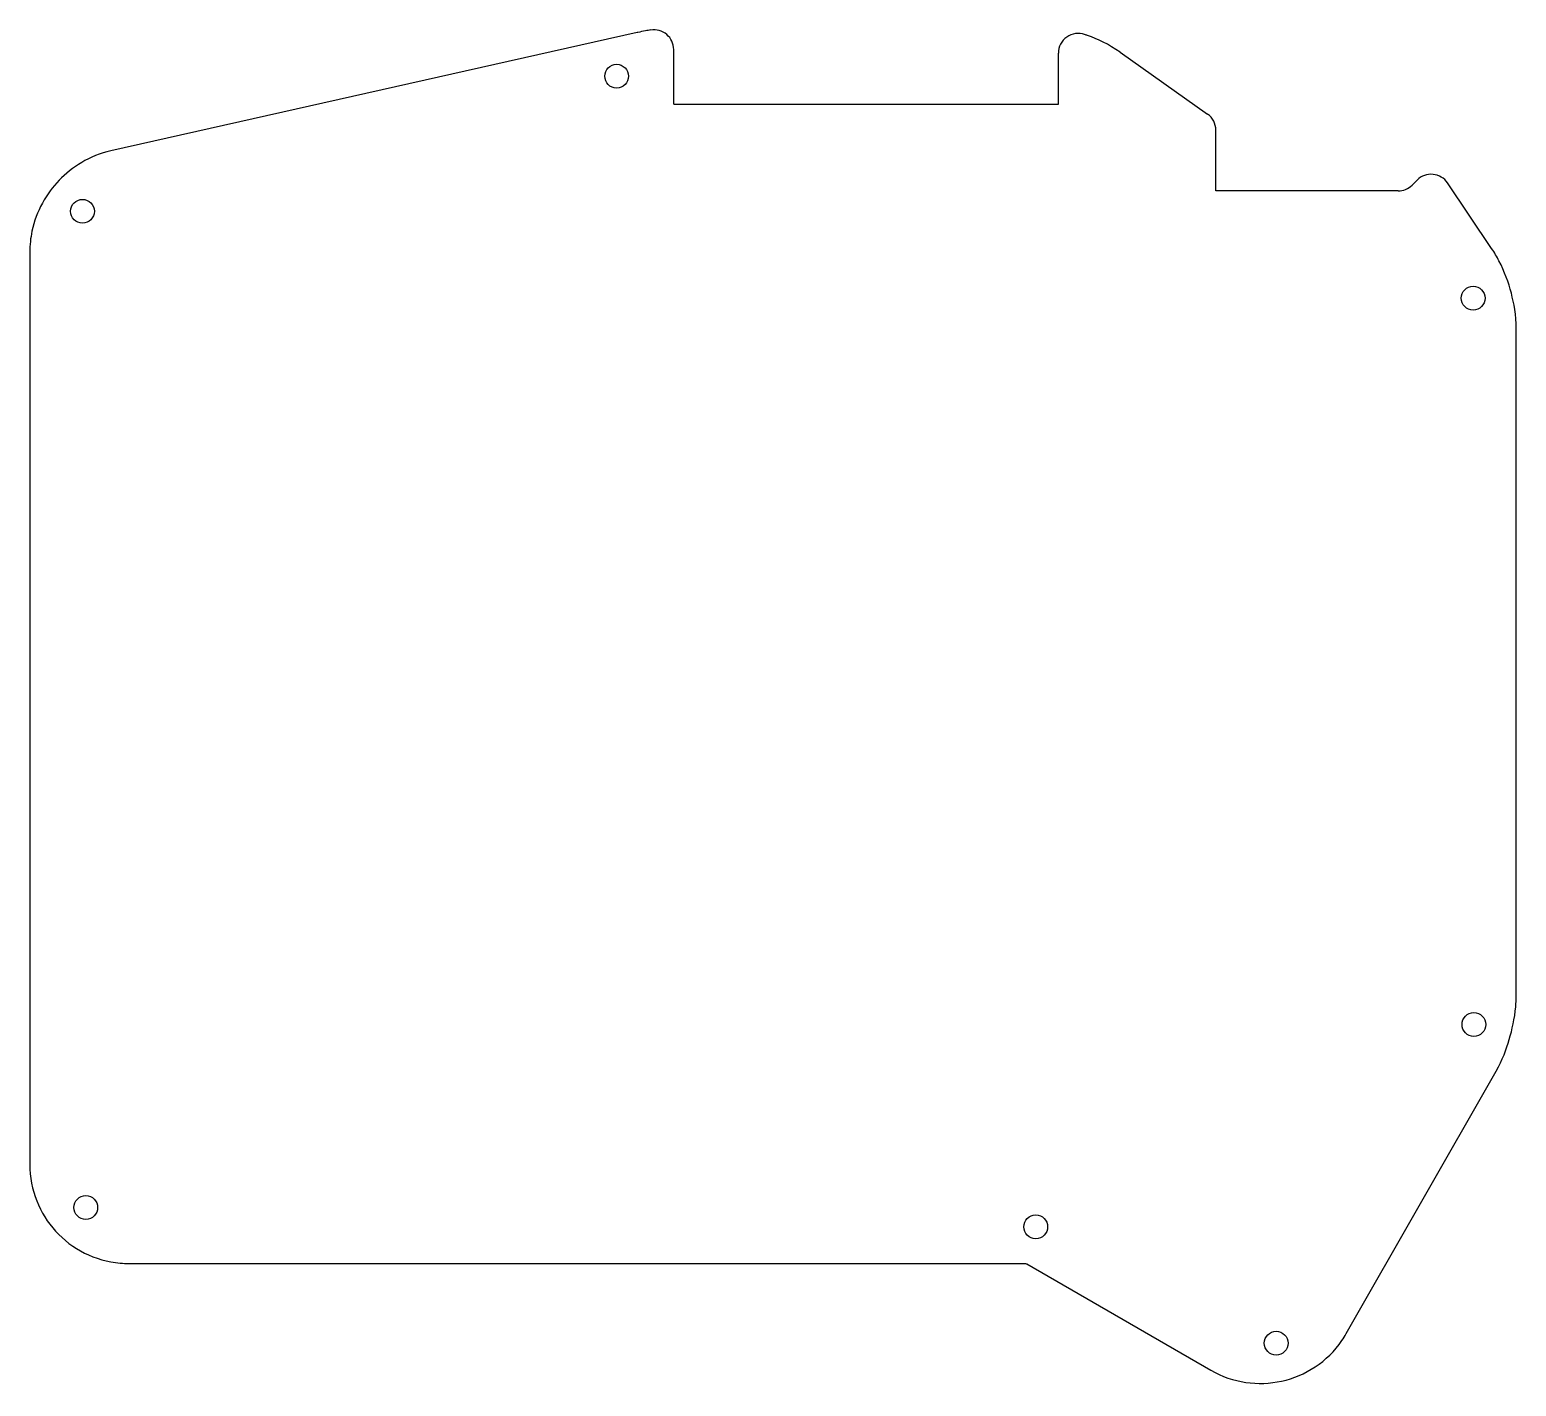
# Model space of a CAD drawing. Header units: millimetres. Extents: x 773 to 923, y 46 to 183.
import ezdxf

# ---------------------------------------------------------------- set-up
doc = ezdxf.new("R2010")
doc.units = ezdxf.units.MM
doc.layers.get('0').update_dxf_attribs({"linetype": 'CONTINUOUS'})

msp = doc.modelspace()

# ---------------------------------------------------------------- linework, layer by layer
for p, q in [((834.12, 182.28), (781.01, 170.33)), ((837.82, 175.05), (837.82, 180.56)), ((876.66, 175.05), (876.66, 180.19)), ((882.9, 180.29), (891.72, 174.05)), ((837.82, 175.05), (876.66, 175.05)), ((892.56, 166.29), (892.56, 172.42)), ((912.36, 166.87), (912.87, 167.39)), ((920.4, 160.48), (915.95, 167.09)), ((910.95, 166.29), (892.56, 166.29)), ((772.81, 160.09), (772.81, 67.99)), ((922.89, 85.11), (922.89, 152.35)), ((905.72, 50.91), (920.84, 77.41)), ((782.81, 57.99), (873.27, 57.99)), ((873.46, 57.94), (892.05, 47.21))]:
    msp.add_line(p, q)
for centre in [(832.06, 177.87), (778.13, 164.23), (918.53, 155.46), (918.61, 82.12), (778.46, 63.64), (874.37, 61.69), (898.65, 49.94)]:
    msp.add_circle(centre, 1.2)
for centre, start, end in [((835.82, 180.56), 0, 98.9421), ((878.66, 180.19), 71.0912, 180), ((890.56, 172.42), 0, 54.7), ((910.95, 168.29), 270.001, 315.0391), ((914.29, 165.97), 33.9758, 135.0391)]:
    msp.add_arc(centre, 2, start, end)
for points, knots in [([(835.51, 182.54), (835.33, 182.51), (835.15, 182.48), (834.96, 182.45), (834.71, 182.4), (834.45, 182.35), (834.2, 182.29), (834.17, 182.29), (834.14, 182.28), (834.13, 182.28), (834.12, 182.28), (834.12, 182.28), (834.12, 182.28)], [0.7585906, 0.7585906, 0.7585906, 0.7585906, 0.8561165, 0.8561165, 0.8561165, 0.9879534, 0.9879534, 0.9879534, 1.0008141, 1.0008141, 1.0008141, 1.0013025, 1.0013025, 1.0013025, 1.0013025]), ([(882.9, 180.29), (882.9, 180.29), (882.9, 180.29), (882.9, 180.29), (881.74, 181.11), (880.59, 181.62), (879.61, 181.98), (879.51, 182.01), (879.41, 182.05), (879.3, 182.08)], [-0.0002233, -0.0002233, -0.0002233, -0.0002233, 0, 0, 0, 0.4156243, 0.4156243, 0.4156243, 0.4568455, 0.4568455, 0.4568455, 0.4568455]), ([(781.01, 170.33), (778.82, 169.85), (777.05, 168.69), (775.78, 167.37), (774.48, 166.02), (773.46, 164.26), (773.03, 162.21), (772.89, 161.54), (772.81, 160.83), (772.81, 160.09)], [0.0003059, 0.0003059, 0.0003059, 0.0003059, 0.4252412, 0.4252412, 0.4252412, 0.8613923, 0.8613923, 0.8613923, 1, 1, 1, 1]), ([(922.89, 152.35), (922.89, 153.75), (922.65, 154.95), (922.39, 155.95), (922.11, 157.03), (921.71, 158.13), (921.14, 159.23), (920.94, 159.62), (920.69, 160.05), (920.4, 160.48)], [0, 0, 0, 0, 0.415553, 0.415553, 0.415553, 0.849435, 0.849435, 0.849435, 1, 1, 1, 1]), ([(920.84, 77.41), (921.5, 78.55), (921.89, 79.64), (922.17, 80.59), (922.48, 81.61), (922.72, 82.71), (922.83, 83.9), (922.86, 84.27), (922.89, 84.67), (922.89, 85.11)], [0.0005082, 0.0005082, 0.0005082, 0.0005082, 0.4228516, 0.4228516, 0.4228516, 0.8642771, 0.8642771, 0.8642771, 1, 1, 1, 1]), ([(772.81, 67.99), (772.81, 65.41), (773.8, 63.03), (775.42, 61.25), (777.06, 59.45), (779.37, 58.25), (781.95, 58.03), (782.23, 58), (782.52, 57.99), (782.81, 57.99)], [0, 0, 0, 0, 0.470079, 0.470079, 0.470079, 0.947297, 0.947297, 0.947297, 1, 1, 1, 1]), ([(873.27, 57.99), (873.33, 57.98), (873.39, 57.96), (873.4, 57.96), (873.41, 57.96), (873.44, 57.95), (873.46, 57.94)], [0.3549589, 0.3549589, 0.3549589, 0.3549589, 0.5318447, 0.5318447, 0.5318447, 0.6307287, 0.6307287, 0.6307287, 0.6307287]), ([(892.05, 47.21), (894.28, 45.93), (896.84, 45.59), (899.19, 46.11), (901.6, 46.64), (903.81, 48.06), (905.29, 50.21), (905.44, 50.44), (905.59, 50.67), (905.72, 50.91), (905.72, 50.91), (905.72, 50.91), (905.72, 50.91)], [0.000137, 0.000137, 0.000137, 0.000137, 0.468509, 0.468509, 0.468509, 0.949629, 0.949629, 0.949629, 1, 1, 1, 1.000144, 1.000144, 1.000144, 1.000144])]:
    msp.add_open_spline(points, degree=3, knots=knots)

doc.saveas('drawing.dxf')
